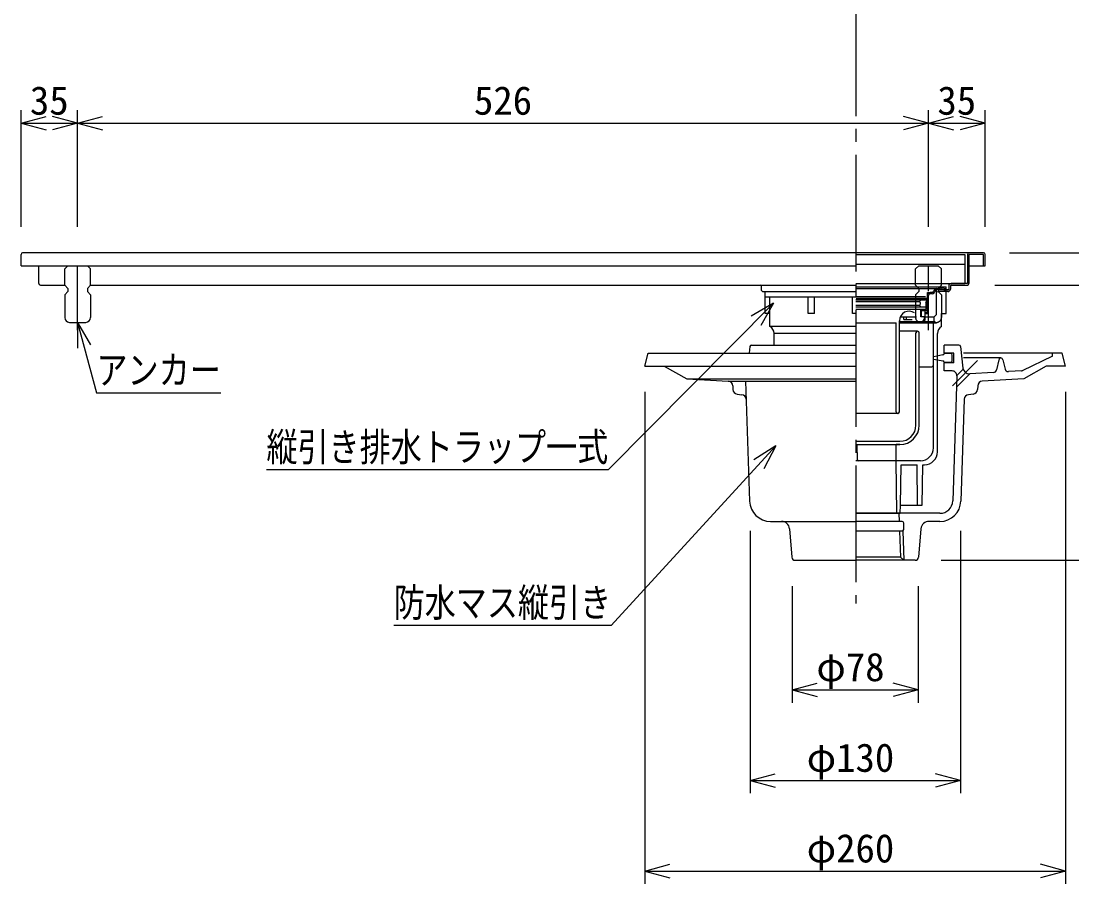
# Model space of a CAD drawing. Units: millimetres, scale not verified. Extents: x -1092 to 1092, y -744 to 696.
# Drawn here: x -390 to 260, y -355 to 178 of the extents above; entities that cross this region are included whole.
import ezdxf
from ezdxf.enums import TextEntityAlignment as Align

# ---------------------------------------------------------------- set-up
doc = ezdxf.new("R2010")
doc.units = ezdxf.units.MM
doc.header["$LTSCALE"] = 8
for name, pattern in [('CHAIN1', [8, 5, -1, 1, -1]), ('CHAIN2', [12, 9, -1, 1, -1]), ('DASHED2', [3, 2, -1])]:
    doc.linetypes.add(name, pattern=pattern)
for name, color, linetype in [('0-0_計極細', 2, 'Continuous'), ('0-1_計細線', 3, 'Continuous'), ('0-5_寸法線', 7, 'Continuous')]:
    doc.layers.add(name, color=color, linetype=linetype)
doc.styles.add('ＭＳ ゴシック', font='')
doc.styles.get('ＭＳ ゴシック').set_extended_font_data('MS Gothic')

msp = doc.modelspace()

# ---------------------------------------------------------------- linework, layer by layer
at = {"layer": '0-0_計極細', "linetype": 'CHAIN2'}
msp.add_line((126.004, 478.997), (126.004, -182.269), dxfattribs=at)
at = {"layer": '0-0_計極細', "linetype": 'CHAIN1'}
for p, q in [((-354.996, -13.261), (-354.996, 31.792)), ((185.735, -47.612), (201.269, -32.077))]:
    msp.add_line(p, q, dxfattribs=at)
at = {"layer": '0-0_計極細', "linetype": 'DASHED2'}
msp.add_line((171.004, -13.261), (171.004, 31.792), dxfattribs=at)
at = {"layer": '0-0_計極細'}
for p, q in [((175.983, 12.441), (182.004, 13.441)), ((126.004, 12.441), (175.983, 12.441)), ((126.204, 7.441), (169.204, 7.441)), ((170.304, 9.941), (172.254, 9.941)), ((170.304, 6.941), (170.304, 9.941)), ((170.304, -2.359), (170.304, 8.191)), ((171.004, -3.059), (171.004, 8.191)), ((173.245, 9.941), (172.054, 9.941)), ((173.245, 9.241), (172.054, 9.241)), ((175.983, 11.734), (182.004, 12.734)), ((175.983, -3.58), (175.983, 11.741)), ((182.004, 11.034), (175.983, 10.234)), ((169.504, 5.542), (126.004, 5.542)), ((126.004, 5.347), (170.154, 5.347)), ((126.004, 4.347), (165.254, 4.347)), ((126.004, 2.047), (165.254, 2.047)), ((126.004, 1.047), (169.354, 1.047)), ((169.504, 0.942), (126.004, 0.942)), ((126.204, 6.441), (169.804, 6.441)), ((165.254, 2.047), (165.754, 2.547)), ((165.754, 1.547), (165.254, 2.047)), ((165.754, 5.347), (165.754, 4.847)), ((165.754, 3.847), (165.754, 2.547)), ((165.754, 1.547), (165.754, 1.047)), ((169.354, 3.847), (170.154, 5.347)), ((169.354, 3.847), (169.354, 1.047)), ((169.504, 5.542), (169.504, 6.441)), ((169.504, -0.558), (169.504, 0.942)), ((169.504, -0.558), (126.004, -0.558)), ((153.561, -5.059), (163.502, -5.059)), ((155.79, -6.759), (155.79, -5.059)), ((157.29, -6.759), (157.29, -5.059)), ((166.254, -4.958), (166.254, -0.558)), ((166.254, -1.059), (170.304, -1.059)), ((166.754, -4.958), (166.754, -1.059)), ((169.004, -7.059), (169.004, -1.059)), ((169.004, -2.359), (170.304, -2.359)), ((169.004, -3.059), (171.004, -3.059)), ((169.004, -5.059), (174.504, -5.059)), ((175.983, -3.58), (174.504, -5.059)), ((174.504, -7.966), (174.504, -5.059)), ((126.004, -8.766), (151.004, -8.766)), ((151.004, -63.758), (151.004, -8.766)), ((152.907, -8.766), (175.983, -8.766)), ((153.004, -63.758), (153.004, -7.584)), ((153.004, -7.966), (174.504, -7.966)), ((155.79, -6.759), (160.79, -6.759)), ((168.174, -7.059), (169.004, -7.059)), ((174.004, -35.044), (174.004, -8.766)), ((175.983, -8.766), (174.504, -7.966)), ((126.004, -15.296), (75.504, -15.296)), ((164.254, -13.966), (153.004, -13.966)), ((163.254, -71.966), (163.254, -14.966)), ((165.254, -71.966), (165.254, -14.966)), ((165.254, -36.036), (173.129, -36.036)), ((174.004, -85.966), (174.004, -35.044)), ((21.57, -43.395), (126.004, -43.395)), ((165.254, -71.966), (165.254, -44.966)), ((152.004, -64.758), (126.004, -64.758)), ((152.995, -63.888), (152.995, -63.888)), ((126.004, -81.966), (153.254, -81.966)), ((126.004, -83.966), (126.935, -83.966)), ((126.935, -83.966), (153.254, -83.966)), ((127, -93.469), (126.935, -83.976)), ((153.254, -83.966), (151.004, -83.966)), ((151.004, -93.966), (151.004, -83.966)), ((151.004, -93.966), (126.004, -93.966)), ((151.005, -94.068), (151.004, -93.966)), ((166.004, -93.966), (151.004, -93.966)), ((151.504, -126.466), (151.004, -93.966)), ((153.587, -121.466), (154.004, -96.466)), ((154.004, -96.466), (164.004, -96.466)), ((164.254, -121.466), (164.004, -96.466))]:
    msp.add_line(p, q, dxfattribs=at)
for points in [[(165.754, 3.847), (165.254, 4.347), (165.754, 4.847)], [(168.504, -5.958), (168.504, -4.958), (166.254, -4.958)]]:
    msp.add_lwpolyline(points, dxfattribs=at)
for centre, radius, start, end in [((169.804, 6.941), 0.5, 270, 360), ((172.054, 8.191), 1.75, 90, 180), ((172.054, 8.191), 1.05, 90, 180), ((173.245, 10.941), 1, 270, 356.64911), ((173.245, 10.941), 1.7, 270, 355.891), ((175.983, 10.691), 1.75, 90, 173.7163), ((175.983, 10.691), 1.05, 90, 172.98762), ((159.004, -7.584), 6, 55.16629, 180), ((166.504, -5.958), 2, 270, 360), ((164.254, -14.966), 1, 90, 180), ((164.254, -14.966), 1, 0, 90), ((173.004, -35.044), 1, 277.18076, 360), ((152.004, -63.758), 1, 180, 270), ((152.004, -63.758), 1, 270, 360), ((153.254, -71.966), 12, 270, 360), ((153.254, -71.966), 10, 270, 360), ((166.004, -85.966), 8, 270, 360), ((127.5, -93.466), 0.5, 180.39514, 270)]:
    msp.add_arc(centre, radius, start, end, dxfattribs=at)
at = {"layer": '0-1_計細線'}
for p, q in [((-389.996, 26.534), (-389.996, 33.534)), ((126.004, 33.534), (193.504, 33.534)), ((193.504, 33.534), (193.504, 15.534)), ((195.004, 33.534), (195.004, 15.534)), ((206.004, 26.534), (206.004, 33.534)), ((-389.996, 26.534), (126.004, 26.534)), ((-378.996, 15.534), (-378.996, 26.534)), ((-360.996, 26.522), (-362.996, 24.522)), ((-360.996, 26.522), (-348.996, 26.522)), ((-346.996, 24.522), (-348.996, 26.522)), ((126.004, 27.534), (193.504, 27.534)), ((205.004, 26.534), (206.004, 26.534)), ((-362.996, 14.522), (-362.996, 24.522)), ((-346.996, 14.522), (-346.996, 24.522)), ((-377.996, 14.534), (-362.996, 14.534)), ((-362.996, 14.522), (-360.996, 12.522)), ((-346.996, 14.522), (-348.996, 12.522)), ((-346.996, 14.534), (126.004, 14.534)), ((67.504, 14.034), (67.504, 12.034)), ((126.004, 15.534), (193.504, 15.534)), ((126.004, 13.441), (182.004, 13.441)), ((182.004, -2.966), (182.004, 13.441)), ((183.504, 14.034), (183.504, 12.034)), ((184.504, 14.034), (184.504, 12.034)), ((195.004, 15.534), (185.004, 15.534)), ((185.004, 14.534), (195.004, 14.534)), ((-360.996, 10.522), (-362.996, 8.522)), ((-362.996, 8.522), (-362.996, -5.478)), ((-360.996, 12.522), (-360.996, 10.522)), ((-348.996, 12.522), (-348.996, 10.522)), ((-348.996, 10.522), (-346.996, 8.522)), ((-346.996, 8.522), (-346.996, -5.478)), ((69.004, 10.534), (70.004, 10.534)), ((70.004, 10.534), (126.004, 10.534)), ((70.004, -2.966), (70.004, 10.534)), ((126.004, 7.034), (70.004, 7.034)), ((73.004, -10.966), (73.004, 7.034)), ((96.504, -2.966), (96.504, 7.034)), ((100.504, -2.966), (100.504, 7.034)), ((183.004, 10.534), (177.004, 10.534)), ((73.004, -2.966), (70.004, -2.966)), ((100.504, -2.966), (96.504, -2.966)), ((179.004, -10.966), (179.004, -2.966)), ((179.004, -2.966), (182.004, -2.966)), ((-359.996, -8.478), (-349.996, -8.478)), ((126.004, -10.966), (73.004, -10.966)), ((75.504, -22.466), (75.504, -15.296)), ((176.504, -88.466), (176.504, -15.296)), ((60.6, -23.355), (60.143, -27.466)), ((61.593, -22.466), (126.004, -22.466)), ((189.796, -22.466), (180.695, -22.466)), ((180.695, -27.466), (180.695, -22.466)), ((190.789, -23.355), (192.273, -36.704)), ((-4.305, -35.466), (-2.313, -27.466)), ((-2.313, -27.466), (126.004, -27.466)), ((179.891, -28.622), (174.195, -29.764)), ((174.195, -31.168), (179.891, -32.31)), ((186.695, -27.466), (180.695, -27.466)), ((184.695, -27.655), (180.695, -27.655)), ((185.695, -32.255), (185.695, -28.655)), ((186.695, -33.466), (186.695, -27.466)), ((247.695, -27.466), (192.695, -27.466)), ((215.695, -30.466), (192.695, -30.466)), ((214.433, -31.604), (212.995, -37.882)), ((216.942, -31.623), (218.292, -37.377)), ((247.713, -29.446), (228.938, -38.369)), ((247.695, -29.466), (247.695, -27.466)), ((253.702, -27.466), (247.695, -27.466)), ((255.695, -35.466), (253.702, -27.466)), ((-4.305, -35.466), (126.004, -35.466)), ((184.695, -33.255), (180.695, -33.255)), ((186.695, -33.466), (180.695, -33.466)), ((180.695, -38.466), (180.695, -33.466)), ((185.592, -38.466), (180.695, -38.466)), ((188.583, -41.228), (192.413, -37.398)), ((228.676, -38.451), (220.351, -38.917)), ((243.714, -35.468), (229.819, -43.395)), ((255.695, -35.466), (243.717, -35.466)), ((47.167, -44.829), (126.004, -44.829)), ((57.905, -44.829), (60.39, -118.902)), ((188.591, -41.566), (186.002, -118.734)), ((188.357, -48.525), (196.636, -40.247)), ((211.157, -39.433), (196.472, -40.256)), ((229.819, -43.395), (204.222, -44.829)), ((49.998, -47.724), (50.071, -49.906)), ((201.391, -47.724), (201.318, -49.906)), ((52.698, -52.783), (55.653, -53.151)), ((193.108, -56.027), (190.999, -118.902)), ((198.691, -52.783), (195.736, -53.151)), ((153.504, -126.466), (153.587, -121.466)), ((153.587, -121.466), (167.104, -121.466)), ((126.004, -126.466), (153.504, -126.466)), ((178.007, -126.466), (126.004, -126.466)), ((152.723, -126.466), (152.891, -131.466)), ((73.382, -131.466), (126.004, -131.466)), ((85.081, -136.048), (86.556, -153.633)), ((154.695, -131.466), (126.004, -131.466)), ((155.695, -136.466), (155.695, -132.466)), ((166.308, -136.048), (164.833, -153.633)), ((178.007, -131.466), (171.291, -131.466)), ((154.695, -137.466), (126.004, -137.466)), ((153.092, -137.466), (153.627, -153.47)), ((155.093, -137.466), (155.695, -155.466)), ((88.549, -155.466), (126.004, -155.466)), ((153.627, -153.466), (126.004, -153.466)), ((162.84, -155.466), (126.004, -155.466)), ((153.631, -153.473), (155.694, -155.464))]:
    msp.add_line(p, q, dxfattribs=at)
at = {"layer": '0-1_計細線', "linetype": 'DASHED2'}
for p, q in [((165.004, 26.522), (163.004, 24.522)), ((165.004, 26.522), (177.004, 26.522)), ((179.004, 24.522), (177.004, 26.522)), ((163.004, 14.522), (163.004, 24.522)), ((179.004, 14.522), (179.004, 24.522)), ((163.004, 8.522), (163.004, -5.478)), ((179.004, 8.522), (179.004, -5.478)), ((166.004, -8.478), (176.004, -8.478))]:
    msp.add_line(p, q, dxfattribs=at)
at = {"layer": '0-1_計細線'}
for points in [[(205.004, 34.534), (196.004, 34.534), (-388.996, 34.534)], [(196.004, 26.534), (205.004, 26.534), (205.004, 33.534), (196.004, 33.534), (196.004, 15.534)], [(126.004, -2.966), (124.004, -2.966), (124.004, 7.034)], [(183.004, 11.534), (177.004, 11.534), (177.004, 10.534)], [(7.675, -35.468), (21.57, -43.395), (47.167, -44.829)], [(167.104, -121.466), (167.504, -96.466), (168.504, -96.466)]]:
    msp.add_lwpolyline(points, dxfattribs=at)
at = {"layer": '0-1_計細線', "linetype": 'DASHED2'}
for points in [[(163.004, 14.522), (165.004, 12.522), (165.004, 10.522), (163.004, 8.522)], [(179.004, 14.522), (177.004, 12.522), (177.004, 10.522), (179.004, 8.522)]]:
    msp.add_lwpolyline(points, dxfattribs=at)
at = {"layer": '0-1_計細線'}
for centre, radius, start, end in [((-388.996, 33.534), 1, 90, 180), ((196.004, 33.534), 1, 90, 180), ((205.004, 33.534), 1, 0, 90), ((-377.996, 15.534), 1, 180, 270), ((67.004, 14.034), 0.5, 0, 90), ((185.004, 14.034), 1.5, 90, 180), ((185.004, 14.034), 0.5, 90, 180), ((195.004, 15.534), 1, 270, 360), ((69.004, 12.034), 1.5, 180, 270), ((183.004, 12.034), 1.5, 270, 360), ((183.004, 12.034), 0.5, 270, 360), ((-359.996, -5.478), 3, 180, 270), ((-349.996, -5.478), 3, 270, 360), ((70.504, -15.296), 5, 0, 60), ((181.504, -15.296), 5, 120, 180), ((61.593, -23.466), 1, 90, 173.65981), ((189.796, -23.466), 1, 6.34019, 90), ((179.695, -27.641), 1, 281.33475, 360), ((179.695, -33.29), 1, 0, 78.66525), ((184.695, -28.655), 1, 0, 90), ((184.695, -32.255), 1, 270, 360), ((215.907, -31.966), 1.5, 98.1445, 160.17913), ((215.482, -31.966), 1.5, 13.20109, 81.8555), ((185.592, -41.466), 3, 358.07878, 90), ((196.248, -36.262), 4, 186.34019, 273.20791), ((211.045, -37.436), 2, 273.20791, 347.09818), ((220.239, -36.921), 2, 193.20109, 273.20791), ((228.508, -37.466), 1, 270, 295.41929), ((46.999, -47.825), 3, 1.92122, 86.79209), ((204.39, -47.825), 3, 93.20791, 178.07878), ((53.069, -49.806), 3, 181.92122, 262.89591), ((198.32, -49.806), 3, 277.10409, 358.07878), ((55.282, -56.128), 3, 1.92122, 82.89591), ((196.107, -56.128), 3, 97.10409, 178.07878), ((168.504, -88.466), 8, 270, 360), ((73.382, -118.466), 13, 181.92122, 270), ((178.007, -118.466), 8, 270, 358.07878), ((178.007, -118.466), 13, 270, 358.07878), ((80.098, -136.466), 5, 4.79504, 90), ((154.695, -132.466), 1, 0, 90), ((171.291, -136.466), 5, 90, 175.20496), ((154.695, -136.466), 1, 270, 360), ((88.549, -153.466), 2, 184.79504, 270), ((162.84, -153.466), 2, 270, 355.20496)]:
    msp.add_arc(centre, radius, start, end, dxfattribs=at)
at = {"layer": '0-1_計細線', "linetype": 'DASHED2'}
for centre, start, end in [((166.004, -5.478), 180, 270), ((176.004, -5.478), 270, 360)]:
    msp.add_arc(centre, 3, start, end, dxfattribs=at)
at = {"layer": '0-5_寸法線'}
for p, q in [((-389.996, 50.534), (-389.996, 122.534)), ((-389.996, 114.534), (-374.541, 118.675)), ((-354.996, 114.534), (-370.451, 118.675)), ((-354.996, 50.534), (-354.996, 122.534)), ((-354.996, 114.534), (-339.541, 118.675)), ((171.004, 114.534), (155.549, 118.675)), ((171.004, 50.534), (171.004, 122.534)), ((171.004, 114.534), (186.459, 118.675)), ((206.004, 114.534), (190.549, 118.675)), ((206.004, 50.534), (206.004, 122.534)), ((-389.996, 114.534), (-374.541, 110.393)), ((-389.996, 114.534), (-354.996, 114.534)), ((-354.996, 114.534), (-370.451, 110.393)), ((-354.996, 114.534), (-339.541, 110.393)), ((-354.996, 114.534), (171.004, 114.534)), ((171.004, 114.534), (155.549, 110.393)), ((171.004, 114.534), (186.459, 110.393)), ((171.004, 114.534), (206.004, 114.534)), ((206.004, 114.534), (190.549, 110.393)), ((221.004, 34.534), (406.004, 34.534)), ((222.004, 34.534), (294.004, 34.534)), ((222.004, 34.534), (350.004, 34.534)), ((212.004, 14.534), (294.004, 14.534)), ((75.233, 3.445), (61.404, -4.602)), ((75.233, 3.445), (67.28, -10.439)), ((-354.996, -8.478), (-346.996, -22.335)), ((-354.996, -8.478), (-354.996, -24.478)), ((-4.305, -51.466), (-4.305, -355.466)), ((255.695, -51.466), (255.695, -355.466)), ((76.515, -84.768), (63.016, -93.356)), ((76.515, -84.768), (69.119, -98.955)), ((60.695, -137.297), (60.695, -299.466)), ((190.695, -137.297), (190.695, -299.466)), ((178.84, -155.466), (350.004, -155.466)), ((178.84, -155.466), (406.004, -155.466)), ((86.695, -171.478), (86.695, -243.466)), ((164.695, -171.478), (164.695, -243.466)), ((86.695, -235.466), (102.149, -231.325)), ((164.695, -235.466), (149.24, -231.325)), ((86.695, -235.466), (102.149, -239.607)), ((86.695, -235.466), (164.695, -235.466)), ((164.695, -235.466), (149.24, -239.607)), ((60.695, -291.466), (76.149, -287.325)), ((60.695, -291.466), (76.149, -295.607)), ((60.695, -291.466), (190.695, -291.466)), ((190.695, -291.466), (175.24, -287.325)), ((190.695, -291.466), (175.24, -295.607)), ((-4.305, -347.466), (11.149, -343.325)), ((255.695, -347.466), (240.24, -343.325)), ((-4.305, -347.466), (11.149, -351.607)), ((-4.305, -347.466), (255.695, -347.466)), ((255.695, -347.466), (240.24, -351.607))]:
    msp.add_line(p, q, dxfattribs=at)
for points in [[(75.233, 3.445), (-27.074, -99.562), (-238.274, -99.562)], [(-354.996, -8.478), (-343.348, -51.951), (-266.548, -51.951)], [(76.515, -84.768), (-25.226, -195.668), (-159.626, -195.668)]]:
    msp.add_lwpolyline(points, dxfattribs=at)

# ---------------------------------------------------------------- texts
at = {"layer": '0-5_寸法線', "style": 'ＭＳ ゴシック'}
for s, p in [('35', (-384.496, 114.534)), ('526', (-109.996, 114.534)), ('35', (176.504, 114.534)), ('φ78', (101.695, -235.466)), ('φ130', (95.695, -291.466)), ('φ260', (95.695, -347.466))]:
    msp.add_text(s, height=17.6, dxfattribs=at).set_placement(p, align=Align.BOTTOM_LEFT)
at = {"layer": '0-5_寸法線', "style": 'ＭＳ ゴシック', "width": 0.8}
for s, p in [('アンカー', (-343.348, -51.951)), ('縦引き排水トラップ一式', (-238.274, -99.562)), ('防水マス縦引き', (-159.626, -195.668))]:
    msp.add_text(s, height=17.6, dxfattribs=at).set_placement(p, align=Align.BOTTOM_LEFT)

doc.saveas('drawing.dxf')
